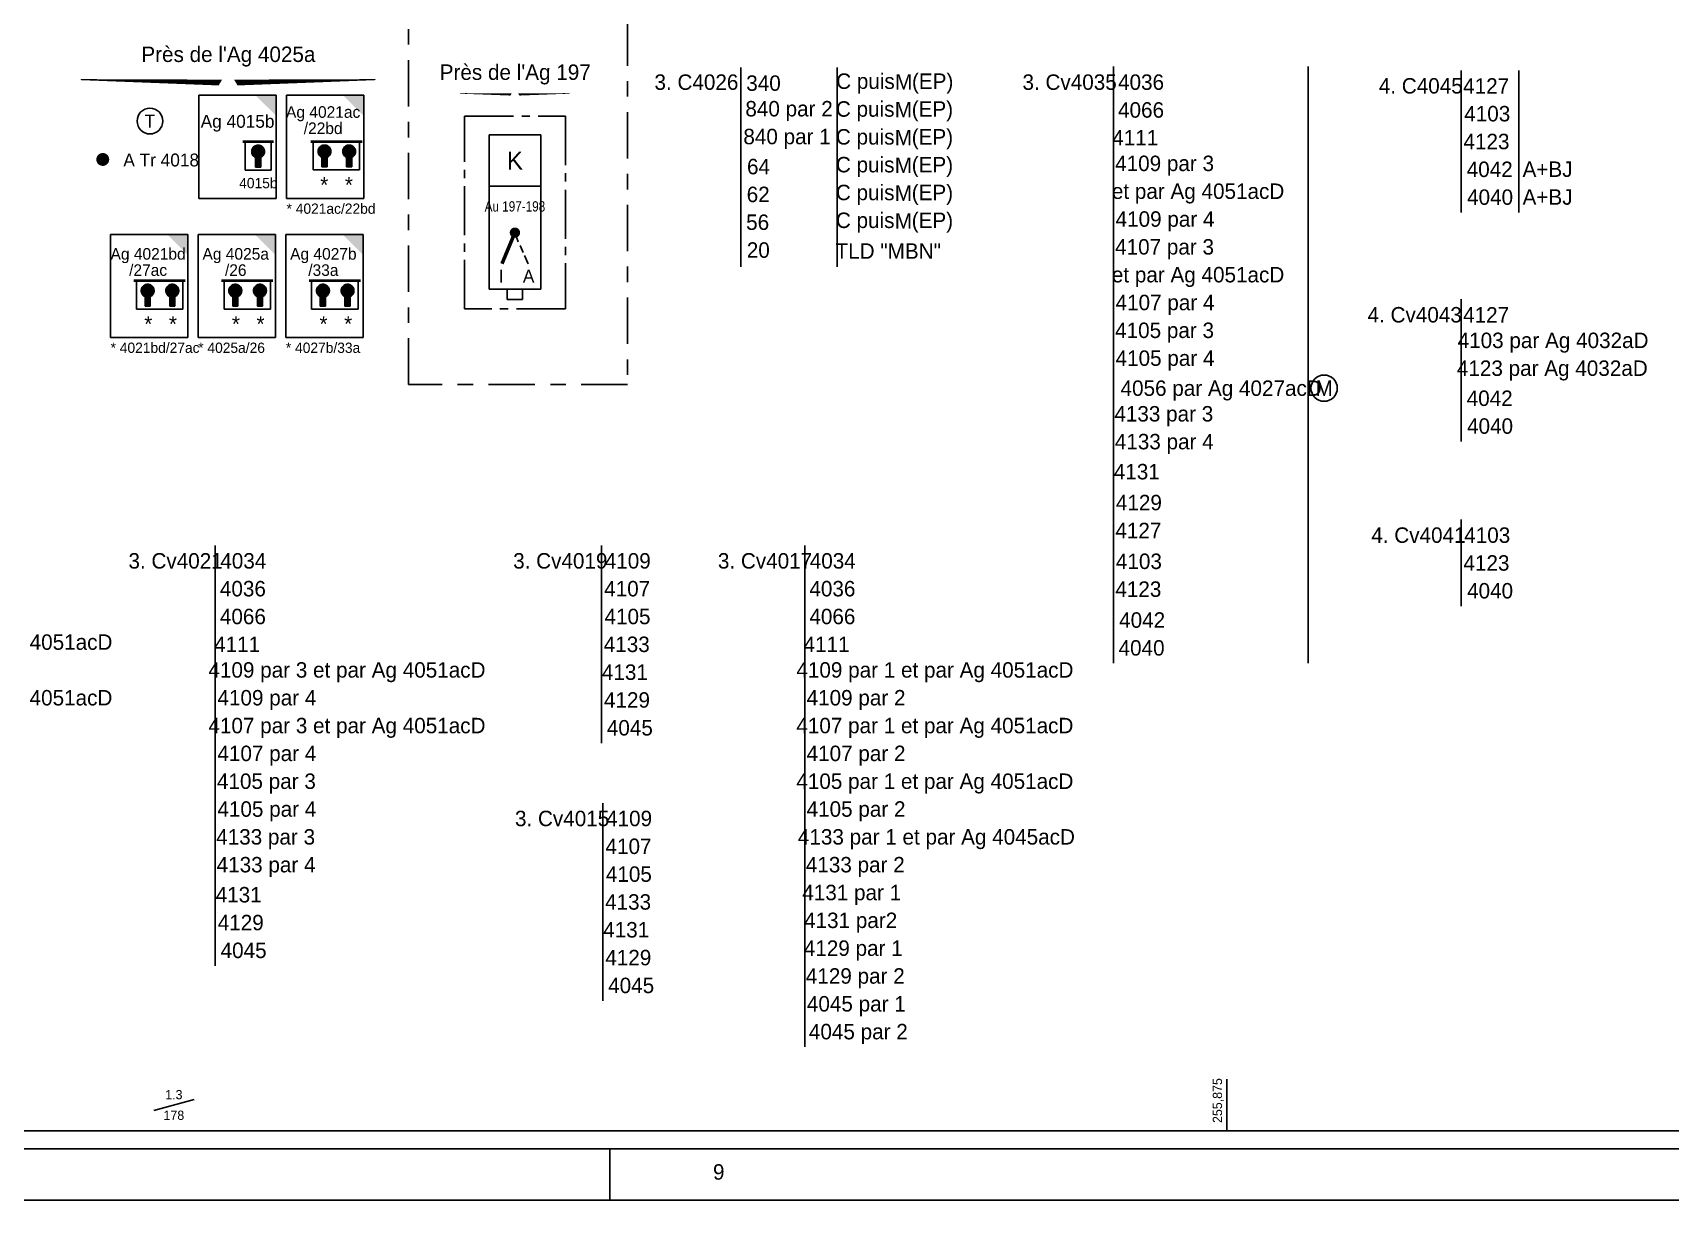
# Model space of a CAD drawing. Header units: metres. Extents: x 0 to 4410, y 0 to 594.
# Drawn here: x 1568 to 1885.7, y 0 to 226.6 of the extents above; entities that cross this region are included whole.
import ezdxf
from ezdxf.enums import TextEntityAlignment as Align

# ---------------------------------------------------------------- set-up
doc = ezdxf.new("R2010")
doc.units = ezdxf.units.M
for name, pattern in [('AXES', [36, 18, -6, 6, -6]), ('AXES2', [28.575, 19.05, -3.175, 3.175, -3.175]), ('CONTINU', [5000, 5000, 0]), ('DISCONTINU', [0.75, 0.5, -0.25])]:
    doc.linetypes.add(name, pattern=pattern)
doc.styles.add('es_norme', font='es_isocp.shx')
doc.styles.add('ISO8C1', font='es_isocp.shx')

# ---------------------------------------------------------------- blocks, each defined once
blk = doc.blocks.new('cap2c')
at = {"linetype": 'CONTINU'}
for p, q in [((-10, 5.5), (-10, 11)), ((-1, 11), (-1, 5.5)), ((-1, 5.5), (-10, 5.5))]:
    blk.add_line(p, q, dxfattribs=at)
at = {"linetype": 'CONTINU', "const_width": 0.5}
blk.add_lwpolyline([(-0.5, 11), (-10.5, 11)], dxfattribs=at)
blk = doc.blocks.new('com1c')
at = {"linetype": 'CONTINU'}
for p, q in [((0, 0), (0, 20)), ((0, 20), (15, 20)), ((15, 20), (15, 0)), ((10.98, 7.93), (10.98, 6.08)), ((11.98, 6.08), (11.98, 7.93)), ((10.98, 6.08), (11.98, 6.08)), ((15, 0), (0, 0))]:
    blk.add_line(p, q, dxfattribs=at)
blk.add_arc((11.48, 9.08), 1.25, 293.5782, 246.4218, dxfattribs=at)
at = {"linetype": 'CONTINU', "style": 'es_norme'}
for tag, height, p in [('C000', 2.5, (7.5, 13.7)), ('000', 2, (11.53, 1.96))]:
    blk.add_attdef(tag, text='', height=height, dxfattribs=at).set_placement(p, align=Align.CENTER)
blk = doc.blocks.new('cap1c')
at = {"linetype": 'CONTINU'}
for p, q in [((-6, 11), (-6, 5.5)), ((-1, 5.5), (-1, 11)), ((-6, 5.5), (-1, 5.5))]:
    blk.add_line(p, q, dxfattribs=at)
at = {"linetype": 'CONTINU', "const_width": 0.5}
blk.add_lwpolyline([(-0.5, 11), (-6.5, 11)], dxfattribs=at)
blk = doc.blocks.new('CLEP')
for points in [[(-1.11, 0.64), (1.11, 0.64), (-1.28, 0), (1.28, 0)], [(-1.28, 0), (1.28, 0), (-1.11, -0.64), (1.11, -0.64)], [(-0.64, 1.11), (0.64, 1.11), (-1.11, 0.64), (1.11, 0.64)], [(0, 1.28), (0, 1.28), (-0.64, 1.11), (0.64, 1.11)], [(-1.11, -0.64), (1.11, -0.64), (-0.64, -1.11), (0.64, -1.11)], [(-0.64, -1.11), (0.64, -1.11), (-0.5, -1.14), (0.5, -1.14)], [(-0.5, -1.14), (0.5, -1.14), (-0.5, -3), (0.5, -3)]]:
    blk.add_solid(points)
blk = doc.blocks.new('TEL')
blk.add_circle((0, 0), 2.5)
at = {"linetype": 'Continuous', "style": 'ISO8C1'}
blk.add_attdef('TEXTEG', text='', height=2.5, dxfattribs=at).set_placement((-4, -1), align=Align.RIGHT)
at = {"style": 'ISO8C1'}
blk.add_attdef('OO', text='', height=2.5, dxfattribs=at).set_placement((0, 0), align=Align.MIDDLE)
at = {"linetype": 'Continuous', "style": 'ISO8C1'}
blk.add_attdef('TEXTED', (4, -1), '', height=2.5, dxfattribs=at)
blk = doc.blocks.new('vcm')
at = {"linetype": 'Continuous'}
for p, q in [((0, 0), (0, 20)), ((0, 20), (10, 20)), ((10, 0), (10, 20)), ((0, 0), (10, 0))]:
    blk.add_line(p, q, dxfattribs=at)
for p, q in [((5, 11), (5.65, 9.21)), ((6.05, 8.53), (6.63, 7.16)), ((6.88, 6.57), (7.55, 4.98))]:
    blk.add_line(p, q)
at = {"const_width": 0.7}
blk.add_lwpolyline([(5, 11), (2.49, 4.97)], dxfattribs=at)
at = {"const_width": 1}
blk.add_lwpolyline([(4.5, 11, 1), (5.5, 11, 1)], format="xyb", close=True, dxfattribs=at)
at = {"linetype": 'Continuous', "style": 'es_norme'}
blk.add_attdef('AU000', text='', height=2.5, dxfattribs=at).set_placement((5, 15.1), align=Align.CENTER)
at = {"linetype": 'DISCONTINU', "style": 'es_norme'}
for tag, p in [('G', (2.34, 1.32)), ('D', (7.66, 1.32))]:
    blk.add_attdef(tag, text='', height=2.5, dxfattribs=at).set_placement(p, align=Align.CENTER)
blk = doc.blocks.new('kdamc')
at = {"linetype": 'CONTINU'}
for p, q in [((-5, 10), (-5, 0)), ((-5, 10), (5, 10)), ((5, 0), (5, 10)), ((-5, 0), (5, 0))]:
    blk.add_line(p, q, dxfattribs=at)
at = {"linetype": 'CONTINU', "style": 'es_norme'}
blk.add_text('K', height=3.5, dxfattribs=at).set_placement((0, 5), align=Align.MIDDLE)
blk = doc.blocks.new('van')
at = {"linetype": 'Continuous'}
for p, q in [((3.5, 0), (3.5, -2)), ((6.5, 0), (6.5, -2)), ((3.5, -2), (6.5, -2))]:
    blk.add_line(p, q, dxfattribs=at)
blk = doc.blocks.new('DECLIV1')
blk.add_line((-3.91, -1.05), (3.91, 1.05))
at = {"linetype": 'CONTINU', "style": 'ISO8C1', "flags": 1}
blk.add_attdef('PK', text='', height=1.8, dxfattribs=at).set_placement((0, 6.39), align=Align.MIDDLE)
at = {"color": 0, "linetype": 'Continuous', "style": 'ISO8C1'}
for tag, p in [('DECLI', (0, 2)), ('DISTANCE', (0, -2))]:
    blk.add_attdef(tag, text='', height=1.8, dxfattribs=at).set_placement(p, align=Align.MIDDLE)
blk = doc.blocks.new('*U149', base_point=(2855.25, 82.5))
at = {"color": 0, "linetype": 'Continuous'}
blk.add_line((2872.7, 87), (2872.7, 70.2), dxfattribs=at)
at = {"color": 0, "linetype": 'Continuous', "style": 'es_norme'}
blk.add_text('4. Cv4041', height=3, dxfattribs=at).set_placement((2855.25, 82.5))
for s, p in [('4103', (2877.74, 84)), ('4123', (2877.59, 78.6)), ('4040', (2878.29, 73.2))]:
    blk.add_text(s, height=3, dxfattribs=at).set_placement(p, align=Align.MIDDLE)
blk = doc.blocks.new('*U157', base_point=(2143.58, 132.6))
at = {"color": 0, "linetype": 'Continuous'}
blk.add_line((2161.15, 137.1), (2161.15, 60.9), dxfattribs=at)
at = {"color": 0, "linetype": 'Continuous', "style": 'es_norme'}
blk.add_text('3. Cv4023', height=3, dxfattribs=at).set_placement((2143.58, 132.6))
for s, p in [('4036', (2166.5, 134.1)), ('4066', (2166.5, 128.7)), ('4111', (2165.38, 123.3)), ('4109 par 3 et par Ag 4051acD', (2186.7, 117.9)), ('4109 par 4', (2171.16, 112.5)), ('4107 par 3 et par Ag 4051acD', (2186.69, 107.1)), ('4107 par 4', (2171.16, 101.7)), ('4105 par 3', (2171.07, 96.3)), ('4105 par 4', (2171.16, 90.9)), ('4133 par 3', (2170.92, 85.5)), ('4133 par 4', (2171.01, 80.1)), ('4131', (2165.68, 74.7)), ('4129', (2166.09, 69.3)), ('4045', (2166.64, 63.9))]:
    blk.add_text(s, height=3, dxfattribs=at).set_placement(p, align=Align.MIDDLE)
blk = doc.blocks.new('*U158', base_point=(2209.6, 132.6))
at = {"color": 0, "linetype": 'Continuous'}
blk.add_line((2226.45, 137.1), (2226.45, 55.5), dxfattribs=at)
at = {"color": 0, "linetype": 'Continuous', "style": 'es_norme'}
blk.add_text('3. Cv4021', height=3, dxfattribs=at).set_placement((2209.6, 132.6))
for s, p in [('4034', (2231.88, 134.1)), ('4036', (2231.8, 128.7)), ('4066', (2231.8, 123.3)), ('4111', (2230.68, 117.9)), ('4109 par 3 et par Ag 4051acD', (2251.99, 112.5)), ('4109 par 4', (2236.46, 107.1)), ('4107 par 3 et par Ag 4051acD', (2251.99, 101.7)), ('4107 par 4', (2236.45, 96.3)), ('4105 par 3', (2236.36, 90.9)), ('4105 par 4', (2236.45, 85.5)), ('4133 par 3', (2236.21, 80.1)), ('4133 par 4', (2236.3, 74.7)), ('4131', (2230.98, 69.3)), ('4129', (2231.38, 63.9)), ('4045', (2231.94, 58.5))]:
    blk.add_text(s, height=3, dxfattribs=at).set_placement(p, align=Align.MIDDLE)
blk = doc.blocks.new('*U159', base_point=(2282.01, 132.6))
at = {"color": 0, "linetype": 'Continuous'}
blk.add_line((2298.86, 137.1), (2298.86, 55.5), dxfattribs=at)
at = {"color": 0, "linetype": 'Continuous', "style": 'es_norme'}
blk.add_text('3. Cv4017', height=3, dxfattribs=at).set_placement((2282.01, 132.6))
for s, p in [('4034', (2304.29, 134.1)), ('4036', (2304.22, 128.7)), ('4066', (2304.22, 123.3)), ('4111', (2303.09, 117.9)), ('4109 par 1 et par Ag 4051acD', (2324.11, 112.5)), ('4109 par 2', (2308.81, 107.1)), ('4107 par 1 et par Ag 4051acD', (2324.1, 101.7)), ('4107 par 2', (2308.81, 96.3)), ('4105 par 1 et par Ag 4051acD', (2324.1, 90.9)), ('4105 par 2', (2308.81, 85.5)), ('4133 par 1 et par Ag 4045acD', (2324.4, 80.1)), ('4133 par 2', (2308.66, 74.7)), ('4131 par 1', (2307.97, 69.3)), ('4131 par2', (2307.76, 63.9)), ('4129 par 1', (2308.27, 58.5))]:
    blk.add_text(s, height=3, dxfattribs=at).set_placement(p, align=Align.MIDDLE)
blk = doc.blocks.new('*U160', base_point=(2456.99, 170.36))
at = {"color": 0, "linetype": 'Continuous'}
blk.add_line((2475.16, 174.86), (2475.16, 147.26), dxfattribs=at)
at = {"color": 0, "linetype": 'Continuous', "style": 'es_norme'}
blk.add_text('4. Cv4043', height=3, dxfattribs=at).set_placement((2456.99, 170.36))
for s, p in [('4127', (2479.99, 171.86)), ('4103 par Ag 4032aD', (2492.98, 166.46)), ('4123 par Ag 4032aD', (2492.83, 161.06)), ('4042', (2480.68, 155.66)), ('4040', (2480.75, 150.26))]:
    blk.add_text(s, height=3, dxfattribs=at).set_placement(p, align=Align.MIDDLE)

msp = doc.modelspace()

# ---------------------------------------------------------------- linework, layer by layer
at = {"color": 0, "linetype": 'Continuous'}
for p, q in [((1705.409, 219.824), (1705.409, 181.195)), ((1724.099, 219.824), (1724.099, 181.195)), ((1777.686, 220.015), (1777.686, 138.415)), ((1815.455, 220.015), (1815.455, 138.415)), ((1845.16, 219.296), (1845.16, 191.696)), ((1856.342, 219.296), (1856.342, 191.696)), ((1818.565, 160.165), (1818.555, 160.165)), ((1818.555, 155.065), (1818.565, 155.065)), ((1777.686, 138.415), (1777.686, 104.215)), ((1815.455, 138.415), (1815.455, 104.215)), ((1678.374, 127.103), (1678.374, 88.703)), ((1678.632, 77.103), (1678.632, 38.703)), ((1717.801, 55.503), (1717.801, 29.755)), ((1799.654, 13.5), (1799.654, 23.5)), ((141.967, 13.5), (2552.917, 13.5))]:
    msp.add_line(p, q, dxfattribs=at)
at = {"color": 0, "linetype": 'CONTINU'}
for p, q in [((1617.27, 194.457), (1617.27, 214.457)), ((1617.27, 214.457), (1632.27, 214.457)), ((1632.27, 214.457), (1632.27, 194.457)), ((1624.131, 202.402), (1624.131, 200.548)), ((1624.131, 200.548), (1625.131, 200.548)), ((1625.131, 200.548), (1625.131, 202.402)), ((1628.912, 202.402), (1628.912, 200.548)), ((1628.912, 200.548), (1629.912, 200.548)), ((1629.912, 200.548), (1629.912, 202.402)), ((1632.27, 194.457), (1617.27, 194.457)), ((1583.135, 187.459), (1598.135, 187.459)), ((1583.135, 167.459), (1583.135, 187.459)), ((1598.135, 187.459), (1598.135, 167.459)), ((1600.135, 187.459), (1615.135, 187.459)), ((1600.135, 167.459), (1600.135, 187.459)), ((1615.135, 187.459), (1615.135, 167.459)), ((1617.135, 187.459), (1632.135, 187.459)), ((1617.135, 167.459), (1617.135, 187.459)), ((1632.135, 187.459), (1632.135, 167.459)), ((1589.822, 175.391), (1589.822, 173.536)), ((1590.822, 173.536), (1590.822, 175.391)), ((1594.603, 175.391), (1594.603, 173.536)), ((1595.603, 173.536), (1595.603, 175.391)), ((1606.822, 175.391), (1606.822, 173.536)), ((1607.822, 173.536), (1607.822, 175.391)), ((1611.603, 175.391), (1611.603, 173.536)), ((1612.603, 173.536), (1612.603, 175.391)), ((1623.822, 175.391), (1623.822, 173.536)), ((1624.822, 173.536), (1624.822, 175.391)), ((1628.603, 175.391), (1628.603, 173.536)), ((1629.603, 173.536), (1629.603, 175.391)), ((1589.822, 173.536), (1590.822, 173.536)), ((1594.603, 173.536), (1595.603, 173.536)), ((1606.822, 173.536), (1607.822, 173.536)), ((1611.603, 173.536), (1612.603, 173.536)), ((1623.822, 173.536), (1624.822, 173.536)), ((1628.603, 173.536), (1629.603, 173.536)), ((1598.135, 167.459), (1583.135, 167.459)), ((1615.135, 167.459), (1600.135, 167.459)), ((1632.135, 167.459), (1617.135, 167.459))]:
    msp.add_line(p, q, dxfattribs=at)
at = {"color": 0, "linetype": 'Continuous', "ltscale": 0.8}
msp.add_line((1680, 0), (1680, 10), dxfattribs=at)
for points in [[(0, 0), (4410, 0), (4410, 594), (0, 594)], [(10, 10), (4400, 10), (4400, 584), (10, 584)]]:
    msp.add_lwpolyline(points, close=True, dxfattribs=at)
at = {"color": 0, "linetype": 'AXES', "ltscale": 0.5}
msp.add_lwpolyline([(1553.417, 240.5), (1599.417, 253.195), (1667.941, 253.195), (1667.933, 262.5), (1805.917, 262.5), (1805.917, 259.929), (1827.945, 259.929), (1827.945, 251.491), (1976.417, 251.491), (2077.573, 205.105), (2336.561, 205.105), (2336.561, 183.399), (2110.149, 183.399), (1998.917, 206.023), (1998.917, 227.069), (1993.417, 229.198), (1683.445, 229.198), (1683.445, 158.298), (1640.921, 158.298), (1640.921, 229.198), (1547.311, 229.198)], dxfattribs=at)
at = {"color": 0, "linetype": 'Continuous'}
for points in [[(1575.827, 214.902, 0, 0, 0), (1577.327, 217.5, 0.2, 1.144, 0), (1604.429, 216.928, 0, 0, 0), (1605.929, 219.526, 0, 0, 0), (1607.429, 216.928, 1.144, 0.2, 0), (1634.53, 217.5, 0, 0, 0), (1636.03, 214.902, 0, 0, 0)], [(1650.183, 213.529, 0, 0, 0), (1650.933, 214.828, 0.1, 0.426, 0), (1660.821, 214.615, 0, 0, 0), (1661.571, 215.914, 0, 0, 0), (1662.321, 214.615, 0.426, 0.1, 0), (1672.209, 214.828, 0, 0, 0), (1672.959, 213.529, 0, 0, 0)]]:
    msp.add_lwpolyline(points, format="xyseb", dxfattribs=at)
at = {"color": 0, "linetype": 'AXES2', "ltscale": 0.5}
msp.add_lwpolyline([(1651.77, 210.426), (1671.373, 210.426), (1671.373, 172.994), (1651.77, 172.994)], close=True, dxfattribs=at)
at = {"color": 0, "const_width": 1.25}
msp.add_lwpolyline([(1580.986, 202.008, 1), (1582.236, 202.008, 1)], format="xyb", close=True, dxfattribs=at)
at = {"color": 0, "linetype": 'Continuous'}
for centre, radius, start, end in [((1628.041, 48.451), 200, 90, 122.36427), ((1818.555, 157.615), 2.55, 90, 270), ((1818.565, 157.615), 2.55, 270, 90)]:
    msp.add_arc(centre, radius, start, end, dxfattribs=at)
at = {"color": 0, "linetype": 'CONTINU'}
for centre in [(1624.631, 203.548), (1629.412, 203.548), (1590.322, 176.536), (1595.103, 176.536), (1607.322, 176.536), (1612.103, 176.536), (1624.322, 176.536), (1629.103, 176.536)]:
    msp.add_arc(centre, 1.25, 293.57818, 246.42182, dxfattribs=at)
at = {"color": 0, "linetype": 'Continuous'}
for points in [[(1615.27, 214.457), (1611.27, 214.457), (1615.27, 210.457)], [(1632.27, 214.457), (1628.27, 214.457), (1632.27, 210.457)], [(1598.135, 187.459), (1594.135, 187.459), (1598.135, 183.459)], [(1615.135, 187.459), (1611.135, 187.459), (1615.135, 183.459)], [(1632.135, 187.459), (1628.135, 187.459), (1632.135, 183.459)]]:
    msp.add_solid(points, dxfattribs=at)

# ---------------------------------------------------------------- block references
for name, p, values in [('com1c', (1600.27, 194.457), {'C000': 'Ag 4015b', '000': '4015b'}), ('TEL', (1590.77, 209.457), {'OO': 'T'}), ('DECLIV1', (1595.407, 18.5), {'DECLI': '1.3', 'DISTANCE': '178'})]:
    msp.add_blockref(name, p, dxfattribs=at).add_auto_attribs(values)
for name, p in [('kdamc', (1661.571, 196.799)), ('cap1c', (1615.27, 194.457)), ('CLEP', (1611.751, 203.538)), ('cap2c', (1632.443, 194.47)), ('CLEP', (1624.631, 203.551)), ('CLEP', (1629.412, 203.551)), ('cap2c', (1598.135, 167.459)), ('cap2c', (1615.135, 167.459)), ('cap2c', (1632.135, 167.459)), ('CLEP', (1590.322, 176.54)), ('CLEP', (1595.103, 176.54)), ('CLEP', (1607.322, 176.54)), ('CLEP', (1612.103, 176.54)), ('CLEP', (1624.322, 176.54)), ('CLEP', (1629.103, 176.54)), ('van', (1656.571, 176.799)), ('*U160', (1826.985, 170.364)), ('*U149', (1827.71, 127.596)), ('*U157', (1513.494, 122.603)), ('*U158', (1586.599, 122.603)), ('*U159', (1700.951, 122.603))]:
    msp.add_blockref(name, p, dxfattribs=at)
at = {"linetype": 'Continuous'}
ref = msp.add_blockref('vcm', (1656.571, 176.799), dxfattribs=at)
ref.add_attrib('AU000', 'Au 197-198', dxfattribs={"color": 0, "linetype": 'Continuous', "height": 2, "style": 'es_norme', "width": 0.85}).set_placement((1661.571, 191.899), align=Align.CENTER)
ref.add_attrib('G', 'I', dxfattribs={"linetype": 'DISCONTINU', "height": 2.5, "style": 'es_norme'}).set_placement((1658.912, 178.121), align=Align.CENTER)
ref.add_attrib('D', 'A', dxfattribs={"linetype": 'DISCONTINU', "height": 2.5, "style": 'es_norme'}).set_placement((1664.232, 178.121), align=Align.CENTER)

# ---------------------------------------------------------------- texts
at = {"color": 0, "linetype": 'Continuous', "style": 'es_norme'}
msp.add_text("Près de l'Ag 4025a", height=3, dxfattribs=at).set_placement((1605.987, 220.022), align=Align.BOTTOM_CENTER)
msp.add_text("Près de l'Ag 197", height=3, dxfattribs=at).set_placement((1661.637, 218.948), align=Align.MIDDLE_CENTER)
for s, p in [('3. C4026', (1688.644, 215.515)), ('3. Cv4035', (1760.038, 215.515)), ('4. C4045', (1829.162, 214.796)), ('3. Cv4019', (1661.235, 122.603)), ('3. Cv4015', (1661.584, 72.603))]:
    msp.add_text(s, height=3, dxfattribs=at).set_placement(p)
for s, p in [('340', (1709.8, 216.824)), ('C puis   (EP)', (1735.257, 216.824)), ('M', (1736.987, 217.054)), ('4036', (1783.041, 217.015)), ('4127', (1849.99, 216.296)), ('840 par 2', (1714.754, 211.424)), ('C puis   (EP)', (1735.206, 211.424)), ('M', (1736.936, 211.654)), ('4066', (1783.041, 211.615)), ('4103', (1850.202, 210.896)), ('840 par 1', (1714.364, 206.024)), ('C puis   (EP)', (1735.206, 206.024)), ('M', (1736.936, 206.254)), ('4111', (1781.916, 206.215)), ('4123', (1850.052, 205.496)), ('64', (1708.828, 200.624)), ('C puis   (EP)', (1735.206, 200.624)), ('M', (1736.936, 200.854)), ('4109 par 3', (1787.609, 200.815)), ('4042', (1850.68, 200.096)), ('A+BJ', (1861.909, 200.096)), ('C puis   (EP)', (1735.206, 195.224)), ('et par Ag 4051acD', (1794.105, 195.415)), ('62', (1708.768, 195.224)), ('M', (1736.936, 195.454)), ('4040', (1850.751, 194.696)), ('A+BJ', (1861.909, 194.696)), ('56', (1708.663, 189.824)), ('C puis   (EP)', (1735.206, 189.824)), ('M', (1736.936, 190.054)), ('4109 par 4', (1787.696, 190.015)), ('20', (1708.788, 184.424)), ('TLD "MBN"', (1733.998, 184.229)), ('4107 par 3', (1787.603, 184.615)), ('et par Ag 4051acD', (1794.105, 179.215)), ('4107 par 4', (1787.691, 173.815)), ('4105 par 3', (1787.603, 168.415)), ('4105 par 4', (1787.691, 163.015)), ('M', (1818.56, 157.615)), ('4133 par 3', (1787.453, 152.215)), ('4133 par 4', (1787.541, 146.815)), ('4131', (1782.216, 141.415)), ('4129', (1782.624, 135.415)), ('4127', (1782.516, 130.015)), ('4109', (1683.461, 124.103)), ('4103', (1782.624, 124.015)), ('4107', (1683.354, 118.703)), ('4123', (1782.516, 118.615)), ('4105', (1683.416, 113.303)), ('4042', (1783.252, 112.615)), ('4133', (1683.266, 107.903)), ('4040', (1783.145, 107.215)), ('4131', (1682.904, 102.503)), ('4129', (1683.311, 97.103)), ('4045', (1683.866, 91.703)), ('4109', (1683.719, 74.103)), ('4107', (1683.612, 68.703)), ('4105', (1683.674, 63.303)), ('4133', (1683.524, 57.903)), ('4131', (1683.162, 52.503)), ('4129', (1683.569, 47.103)), ('4129 par 2', (1727.601, 43.103)), ('4045', (1684.124, 41.703)), ('4045 par 1', (1727.806, 37.703)), ('4045 par 2', (1728.196, 32.303))]:
    msp.add_text(s, height=3, dxfattribs=at).set_placement(p, align=Align.MIDDLE)
at = {"color": 0, "linetype": 'CONTINU', "style": 'es_norme'}
for s, height, p in [('Ag 4021ac', 2.2523, (1624.373, 210.087)), ('/22bd', 2.2523, (1624.373, 206.936)), ('*', 3, (1624.578, 195.573)), ('*', 3, (1629.36, 195.573)), ('Ag 4021bd', 2.2523, (1590.412, 182.554)), ('Ag 4025a', 2.2523, (1607.412, 182.554)), ('Ag 4027b', 2.2523, (1624.412, 182.554)), ('/27ac', 2.2523, (1590.412, 179.403)), ('/26', 2.2523, (1607.412, 179.403)), ('/33a', 2.2523, (1624.412, 179.403)), ('*', 3, (1590.443, 168.575)), ('*', 3, (1595.224, 168.575)), ('*', 3, (1607.443, 168.575)), ('*', 3, (1612.224, 168.575)), ('*', 3, (1624.443, 168.575)), ('*', 3, (1629.224, 168.575))]:
    msp.add_text(s, height=height, dxfattribs=at).set_placement(p, align=Align.CENTER)
at = {"color": 0, "style": 'ISO8C1'}
msp.add_text('A Tr 4018', height=2.5, dxfattribs=at).set_placement((1585.611, 200.654))
at = {"color": 0, "linetype": 'Continuous', "style": 'es_norme'}
for s, height, p in [('* 4021ac/22bd', 2, (1617.27, 192.457)), ('* 4021bd/27ac', 2, (1583.135, 165.459)), ('* 4025a/26', 2, (1600.135, 165.459)), ('* 4027b/33a', 2, (1617.135, 165.459)), ('4056 par Ag 4027acD', 3, (1779.066, 157.615))]:
    msp.add_text(s, height=height, dxfattribs=at).set_placement(p, align=Align.MIDDLE_LEFT)
msp.add_text('255,875', height=1.8, rotation=90, dxfattribs=at).set_placement((1797.854, 15), align=Align.MIDDLE_LEFT)
at = {"color": 0, "linetype": 'Continuous', "ltscale": 0.8, "style": 'es_norme'}
msp.add_text('9', height=3, dxfattribs=at).set_placement((1700, 4))

doc.saveas('drawing.dxf')
